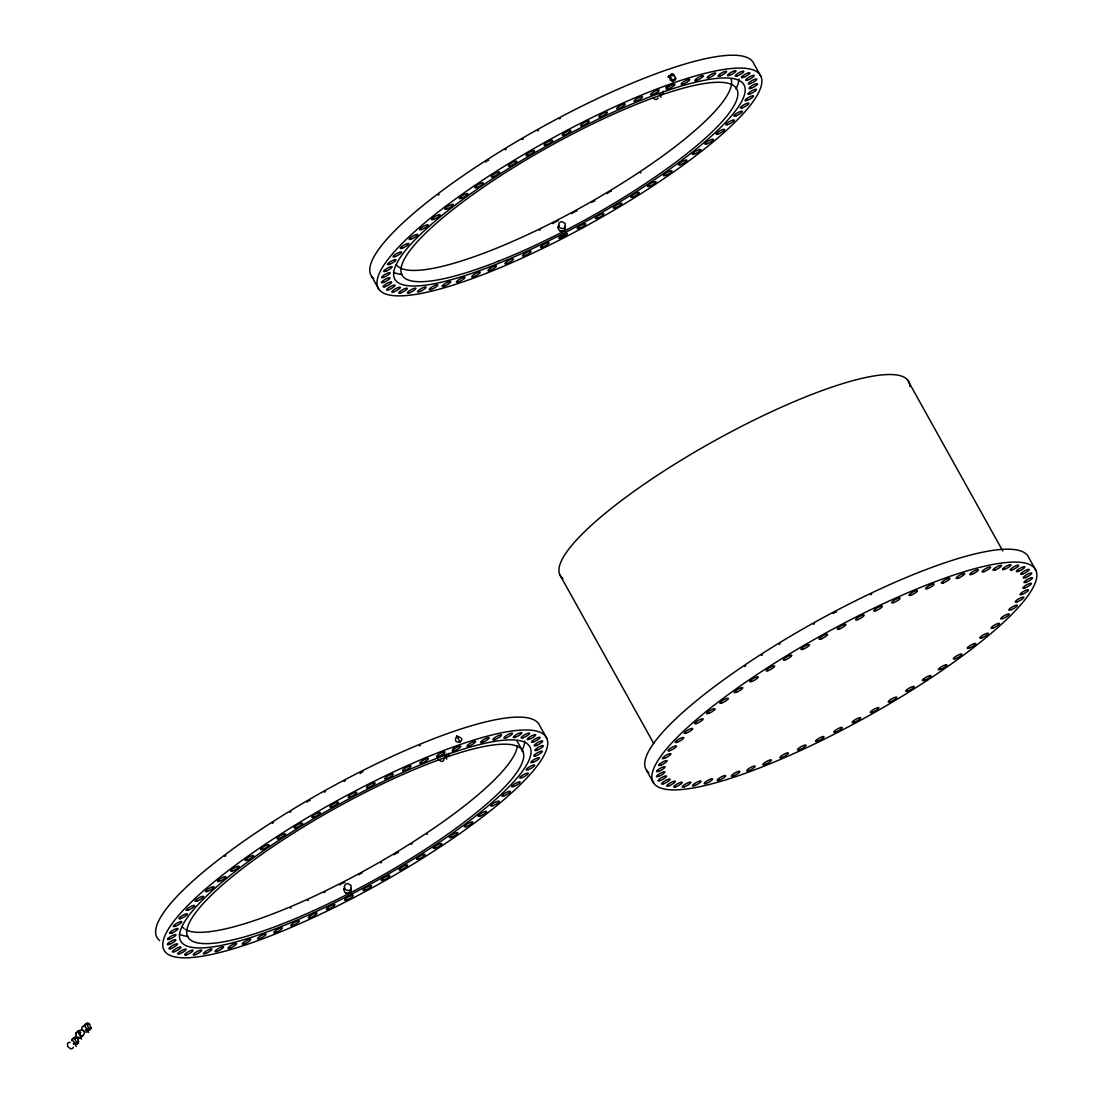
<?xml version="1.0" encoding="UTF-8"?>
<svg xmlns="http://www.w3.org/2000/svg" width="1104" height="1104" viewBox="0 0 1104 1104"><rect width="100%" height="100%" fill="white"/><g stroke="black" fill="none" stroke-linecap="round" stroke-linejoin="round"><path stroke-width="1.5" d="M72.422 1039.913C81.544 1053.644 78.701 1028.252 71.567 1040.713L72.795 1038.436M81.489 1037.443C76.176 1020.082 72.298 1047.696 82.483 1035.373L81.793 1036.021M84.732 1025.864C93.854 1039.595 91.011 1014.203 83.89 1026.665L85.105 1024.388M666.43 87.492L667.106 86.857L666.181 88.141L666.485 86.733M675.62 78.839C671.232 64.584 665.036 85.767 675.62 78.839L674.489 80.316L675.372 79.488M75.914 1033.04L76.576 1032.419L75.541 1034.517M443.946 758.972L443.601 760.421A3.588 2.677 46.7 0 1 440.979 761.332L438.178 759.124M668.914 75.928L668.582 77.377L669.424 76.576M674.765 79.654L675.676 78.08M343.979 889.727C345.152 884.483 342.53 893.371 346.546 893.164C349.485 895.606 351.997 887.837 350.975 890.887M345.69 892.791L347.456 893.329M350.023 892.418L350.989 893.412M350.603 891.715L351.031 890.431M565.138 228.983L565.345 227.631L564.172 230.515L560.708 231.26L558.569 229.563L558.196 227.383M558.665 226.127L558.293 226.941L559.259 225.451M559.838 230.888L561.619 231.426M561.688 236.477L562.529 235.318L563.413 236.918M562.447 235.939L563.095 234.766M564.172 230.515L565.138 231.495M564.765 229.811L565.193 228.528M558.141 227.824L558.348 226.486M73.319 1047.144L73.071 1047.806A3.588 2.677 46.7 0 1 70.449 1048.717L67.648 1046.509L67.496 1043.418A3.588 2.677 46.7 0 1 70.132 1042.521M658.012 97.856L657.763 98.518A3.588 2.677 46.7 0 1 655.127 99.415L652.864 97.98M443.974 754.943L447.851 756.268L449.052 753.204M448.293 755.605L448.017 756.268L448.9 755.44M563.04 235.235L563.413 234.407M668.472 85.988L668.858 85.201M560.045 235.511L563.192 233.896M349.043 895.799L345.897 897.414M349.457 892.239L348.105 893.481M454.324 747.891L453.04 748.926M668.651 76.59L669.507 75.79M672.419 74.203L671.549 75.031L673.136 75.817L673.978 75.017M672.35 75.32L673.219 74.52M670.28 80.426L671.122 79.64M671.867 81.227L672.736 80.399M672.391 81.572L673.564 80.468M659.543 95.261L662.607 94.047L663.214 91.301M661.255 94.502L660.082 95.606L660.979 97.221M83.959 1025.878L84.815 1025.078M78.55 1032.143L80.012 1031.826L80.785 1032.309L80.095 1032.958M86.857 1024.319L87.74 1023.491M88.527 1023.808L87.671 1024.622L89.286 1024.305M71.65 1039.927L72.505 1039.112M74.548 1038.353L75.417 1037.525M75.348 1038.657L76.204 1037.857M77.239 1037.581L77.929 1036.932L79.516 1037.719L78.867 1038.34M86.429 1028.928L85.588 1029.728L86.374 1030.211L88.058 1029.687M86.374 1030.211L87.23 1029.397M74.12 1042.963L73.278 1043.763L74.051 1044.246L75.734 1043.722M90.997 1027.369L90.073 1028.942L90.928 1028.128M79.681 1038.409L80.592 1037.553L81.489 1039.154M88.872 1029.756L87.699 1030.86L88.596 1032.475M74.051 1044.246L74.906 1043.446M89.81 1029.604L90.68 1028.79M77.832 1042.204L78.674 1041.403M76.562 1043.791L75.389 1044.908L76.286 1046.509M78.619 1042.176L77.487 1043.653L78.37 1042.825M447.092 756.406L445.919 757.523L446.816 759.124M563.026 231.053L561.398 231.881M667.892 86.623L666.526 87.092M456.766 736.106C450.46 747.27 470.87 740.066 456.766 736.106L460.175 742.219M562.916 237.139L564.034 236.532A4.899 1.049 -29.1 0 0 566.462 233.372A4.899 1.049 -29.1 0 0 559.217 237.36A4.899 1.049 -29.1 0 0 562.916 237.139L561.839 235.207M668.555 76.438L670.556 77.004L672.971 81.323M84.539 1025.644C76.466 1027.783 88.748 1036.435 87.851 1029.356M346.311 893.867L347.236 893.785M660.427 94.433L658.122 93.04M444.581 756.861L445.395 757.165M761.125 76.783A218.758 46.603 -29.1 0 0 458.574 196.774A218.758 46.603 -29.1 0 0 488.561 272.412A218.758 46.603 -29.1 0 0 761.125 76.783L753.949 63.908A218.758 46.603 -29.1 0 0 533.812 131.638A218.758 46.603 -29.1 0 0 373.856 278.691M1036.076 570.768A218.758 46.603 -29.1 0 0 733.525 690.759A218.758 46.603 -29.1 0 0 763.513 766.411A218.758 46.603 -29.1 0 0 1036.076 570.768L1028.914 557.893A218.758 46.603 -29.1 0 0 808.763 625.623A218.758 46.603 -29.1 0 0 648.807 772.676M907.447 379.735L1002.763 550.979M562.833 234.365L564.034 236.532M560.073 575.212L653.706 743.447M371.648 276.373L378.824 289.248M646.599 770.371L653.775 783.247M546.963 738.686A218.758 46.603 -29.1 0 0 244.412 858.677A218.758 46.603 -29.1 0 0 274.413 934.329A218.758 46.603 -29.1 0 0 546.963 738.686L539.801 725.811A218.758 46.603 -29.1 0 0 319.663 793.541A218.758 46.603 -29.1 0 0 159.694 940.594M516.796 740.536L523.061 751.796A191.489 40.793 -29.1 0 1 284.487 923.054A191.489 40.793 -29.1 0 1 258.226 856.828A191.489 40.793 -29.1 0 1 523.061 751.796M446.499 753.811L447.851 756.268M86.236 1023.491L89.645 1029.604M73.927 1037.525L77.321 1043.653M564.875 226.334L565.303 228.086M350.713 888.237L351.141 889.99M744.689 666.499A4.899 1.049 -29.1 0 1 745.738 665.836M761.47 655.39A4.899 1.049 -29.1 0 1 762.547 654.741M778.996 644.363A4.899 1.049 -29.1 0 1 780.1 643.729M813.538 624.298A4.899 1.049 -29.1 0 1 814.517 623.636M833.216 613.479A4.899 1.049 -29.1 0 1 834.334 612.844M835.452 612.292A4.899 1.049 -29.1 0 1 836.487 611.864M870.545 594.725A4.899 1.049 -29.1 0 1 871.663 594.145M562.943 578.455A199.41 42.476 -29.1 0 1 715.682 440.137A199.41 42.476 -29.1 0 1 909.82 386.483M730.958 78.632A191.489 40.793 -29.1 0 1 582.484 206.641A191.489 40.793 -29.1 0 1 396.308 264.615M738.921 79.088A199.783 42.559 -29.1 0 1 735.968 89.038M402.229 274.51A199.783 42.559 -29.1 0 1 393.479 272.274M667.92 76.99A199.783 42.559 -29.1 0 1 671.025 76.01M438.357 195.118A4.899 1.049 -29.1 0 1 439.102 194.483M485.553 162.067A4.899 1.049 -29.1 0 1 486.519 161.405M487.595 160.742A4.899 1.049 -29.1 0 1 488.727 160.149M505.149 149.744A4.899 1.049 -29.1 0 1 506.267 149.178M522.151 139.546A4.899 1.049 -29.1 0 1 523.268 138.925M537.772 130.948A4.899 1.049 -29.1 0 1 538.573 130.313M559.369 118.846A4.899 1.049 -29.1 0 1 560.487 118.307M552.952 223.684A4.899 1.049 -29.1 0 1 553.877 223.022M554.926 222.359A4.899 1.049 -29.1 0 1 556.043 221.738M557.161 221.214A4.899 1.049 -29.1 0 1 558.182 220.8M571.831 213.596A4.899 1.049 -29.1 0 1 572.838 212.92M573.942 212.285A4.899 1.049 -29.1 0 1 575.06 211.72M576.136 211.264A4.899 1.049 -29.1 0 1 577.075 210.947M539.304 230.184A4.899 1.049 -29.1 0 1 540.27 229.825M640.458 172.997A4.899 1.049 -29.1 0 1 640.955 172.459M607.283 193.517A4.899 1.049 -29.1 0 1 609.215 192.193M610.333 191.572A4.899 1.049 -29.1 0 1 611.45 191.02M591.73 202.405A4.899 1.049 -29.1 0 1 592.848 201.811M593.952 201.301A4.899 1.049 -29.1 0 1 594.946 200.928M517.376 746A191.489 40.793 -29.1 0 1 366.238 869.704A191.489 40.793 -29.1 0 1 185.32 929.389M184.078 928.547A191.489 40.793 -29.1 0 1 182.146 926.518M524.773 740.991A199.783 42.559 -29.1 0 1 521.806 750.941M188.066 936.413A199.783 42.559 -29.1 0 1 179.317 934.177M426.793 834.376A4.899 1.049 -29.1 0 1 427.524 833.755M411.088 844.325A4.899 1.049 -29.1 0 1 412.082 843.649M394.018 854.758A4.899 1.049 -29.1 0 1 396.17 853.475M397.288 852.923A4.899 1.049 -29.1 0 1 398.323 852.495M380.783 862.831A4.899 1.049 -29.1 0 1 381.611 862.61M358.676 874.837A4.899 1.049 -29.1 0 1 359.78 874.189M360.911 873.623A4.899 1.049 -29.1 0 1 361.974 873.167M339.715 884.925A4.899 1.049 -29.1 0 1 340.763 884.263M341.895 883.642A4.899 1.049 -29.1 0 1 342.999 883.117M344.02 882.703A4.899 1.049 -29.1 0 1 344.89 882.441M324.052 892.57A4.899 1.049 -29.1 0 1 325.142 892.087M307.505 900.45A4.899 1.049 -29.1 0 1 308.416 900.16M290.283 908.123A4.899 1.049 -29.1 0 1 291.125 907.888M224.954 856.387A4.899 1.049 -29.1 0 1 225.892 855.724M272.357 823.308A4.899 1.049 -29.1 0 1 273.447 822.646M289.883 812.282A4.899 1.049 -29.1 0 1 290.987 811.647M306.94 802.097A4.899 1.049 -29.1 0 1 307.988 801.449M309.12 800.828A4.899 1.049 -29.1 0 1 310.224 800.303M324.424 792.217A4.899 1.049 -29.1 0 1 325.404 791.554M344.103 781.384A4.899 1.049 -29.1 0 1 345.221 780.763M360.056 773.656A4.899 1.049 -29.1 0 1 360.815 773.035M361.767 772.372A4.899 1.049 -29.1 0 1 362.843 771.71M419.506 745.738A4.899 1.049 -29.1 0 1 420.307 745.531M344.351 886.678L345.29 889.41L347.788 890.514A3.588 3.464 6.7 0 0 350.934 888.899L351.044 885.436L347.995 883.6A3.588 3.464 6.7 0 0 344.848 885.215L344.351 886.678M558.514 224.774L559.438 227.507L561.95 228.611A3.588 3.464 6.7 0 0 565.096 226.996L565.193 223.532L562.143 221.697A3.588 3.464 6.7 0 0 558.997 223.312L558.514 224.774M78.205 1030.874C81.061 1045.24 90.362 1026.209 78.205 1030.874M670.915 85.394L669.783 86.002A4.899 1.049 -29.1 0 0 666.347 88.9L666.43 89.162A4.899 1.049 -29.1 0 0 672.06 87.092A4.899 1.049 -29.1 0 0 674.516 84.166L670.915 85.394M992.813 628.079A4.899 1.049 -29.1 0 0 999.575 623.663A4.899 1.049 -29.1 0 0 993.448 625.706A4.899 1.049 -29.1 0 0 992.813 628.079M1002.887 618.585A4.899 1.049 -29.1 0 0 1009.291 614.169A4.899 1.049 -29.1 0 0 1002.777 616.584A4.899 1.049 -29.1 0 0 1002.887 618.585M1011.388 609.656A4.899 1.049 -29.1 0 0 1017.377 605.296A4.899 1.049 -29.1 0 0 1010.519 608.069A4.899 1.049 -29.1 0 0 1011.388 609.656M1017.198 601.804A4.899 1.049 -29.1 0 0 1023.836 597.374A4.899 1.049 -29.1 0 0 1017.557 599.569A4.899 1.049 -29.1 0 0 1017.198 601.804M982.215 637.726A4.899 1.049 -29.1 0 0 988.37 633.337A4.899 1.049 -29.1 0 0 981.635 635.973A4.899 1.049 -29.1 0 0 982.215 637.726M817.112 741.336A4.899 1.049 -29.1 0 0 824.026 736.934A4.899 1.049 -29.1 0 0 818.119 738.783A4.899 1.049 -29.1 0 0 817.112 741.336M854.441 722.251A4.899 1.049 -29.1 0 0 860.651 717.862A4.899 1.049 -29.1 0 0 853.944 720.457A4.899 1.049 -29.1 0 0 854.441 722.251M835.728 732.076A4.899 1.049 -29.1 0 0 842.324 727.66A4.899 1.049 -29.1 0 0 835.99 729.882A4.899 1.049 -29.1 0 0 835.728 732.076M1004.392 569.374A4.899 1.049 -29.1 0 0 1010.988 564.958A4.899 1.049 -29.1 0 0 1004.654 567.194A4.899 1.049 -29.1 0 0 1004.392 569.374M799.682 749.657A4.899 1.049 -29.1 0 0 806.044 745.241A4.899 1.049 -29.1 0 0 799.475 747.712A4.899 1.049 -29.1 0 0 799.682 749.657M781.715 757.592A4.899 1.049 -29.1 0 0 788.435 753.176A4.899 1.049 -29.1 0 0 782.253 755.26A4.899 1.049 -29.1 0 0 781.715 757.592M765.334 764.382A4.899 1.049 -29.1 0 0 771.434 760.007A4.899 1.049 -29.1 0 0 764.658 762.685A4.899 1.049 -29.1 0 0 765.334 764.382M748.719 770.689A4.899 1.049 -29.1 0 0 755.219 766.273A4.899 1.049 -29.1 0 0 748.788 768.591A4.899 1.049 -29.1 0 0 748.719 770.689M733.056 776.057A4.899 1.049 -29.1 0 0 739.901 771.641A4.899 1.049 -29.1 0 0 733.87 773.587A4.899 1.049 -29.1 0 0 733.056 776.057M719.435 780.114A4.899 1.049 -29.1 0 0 725.701 775.712A4.899 1.049 -29.1 0 0 719.049 778.265A4.899 1.049 -29.1 0 0 719.435 780.114M706.063 783.495A4.899 1.049 -29.1 0 0 712.701 779.079A4.899 1.049 -29.1 0 0 706.422 781.259A4.899 1.049 -29.1 0 0 706.063 783.495M1011.83 569.981A4.899 1.049 -29.1 0 0 1018.744 565.579A4.899 1.049 -29.1 0 0 1012.837 567.415A4.899 1.049 -29.1 0 0 1011.83 569.981M1018.523 571.334A4.899 1.049 -29.1 0 0 1024.885 566.918A4.899 1.049 -29.1 0 0 1018.316 569.388A4.899 1.049 -29.1 0 0 1018.523 571.334M1022.511 574.08A4.899 1.049 -29.1 0 0 1029.232 569.664A4.899 1.049 -29.1 0 0 1023.049 571.748A4.899 1.049 -29.1 0 0 1022.511 574.08M1025.671 577.516A4.899 1.049 -29.1 0 0 1031.785 573.128A4.899 1.049 -29.1 0 0 1024.995 575.819A4.899 1.049 -29.1 0 0 1025.671 577.516M1024.581 588.046A4.899 1.049 -29.1 0 0 1031.412 583.63A4.899 1.049 -29.1 0 0 1025.395 585.575A4.899 1.049 -29.1 0 0 1024.581 588.046M1026.03 582.305A4.899 1.049 -29.1 0 0 1032.53 577.889A4.899 1.049 -29.1 0 0 1026.099 580.221A4.899 1.049 -29.1 0 0 1026.03 582.305M1022.263 594.325A4.899 1.049 -29.1 0 0 1028.528 589.922A4.899 1.049 -29.1 0 0 1021.876 592.489A4.899 1.049 -29.1 0 0 1022.263 594.325M969.229 648.131A4.899 1.049 -29.1 0 0 975.784 643.701A4.899 1.049 -29.1 0 0 969.395 645.992A4.899 1.049 -29.1 0 0 969.229 648.131M955.015 658.812A4.899 1.049 -29.1 0 0 961.901 654.41A4.899 1.049 -29.1 0 0 955.926 656.3A4.899 1.049 -29.1 0 0 955.015 658.812M940.622 669.355A4.899 1.049 -29.1 0 0 946.942 664.953A4.899 1.049 -29.1 0 0 940.318 667.465A4.899 1.049 -29.1 0 0 940.622 669.355M924.296 680.34A4.899 1.049 -29.1 0 0 930.976 675.91A4.899 1.049 -29.1 0 0 924.738 678.049A4.899 1.049 -29.1 0 0 924.296 680.34M908.123 690.925A4.899 1.049 -29.1 0 0 914.181 686.55A4.899 1.049 -29.1 0 0 907.364 689.282A4.899 1.049 -29.1 0 0 908.123 690.925M890.307 701.771A4.899 1.049 -29.1 0 0 896.779 697.355A4.899 1.049 -29.1 0 0 890.293 699.729A4.899 1.049 -29.1 0 0 890.307 701.771M872.05 712.356A4.899 1.049 -29.1 0 0 878.839 707.94A4.899 1.049 -29.1 0 0 872.767 709.927A4.899 1.049 -29.1 0 0 872.05 712.356M983.843 571.734A4.899 1.049 -29.1 0 0 990.633 567.318A4.899 1.049 -29.1 0 0 984.561 569.305A4.899 1.049 -29.1 0 0 983.843 571.734M995.366 569.843A4.899 1.049 -29.1 0 0 1001.576 565.441A4.899 1.049 -29.1 0 0 994.883 568.036A4.899 1.049 -29.1 0 0 995.366 569.843M927.815 588.515A4.899 1.049 -29.1 0 0 934.136 584.113A4.899 1.049 -29.1 0 0 927.512 586.624A4.899 1.049 -29.1 0 0 927.815 588.515M943.23 582.94A4.899 1.049 -29.1 0 0 949.909 578.524A4.899 1.049 -29.1 0 0 943.672 580.663A4.899 1.049 -29.1 0 0 943.23 582.94M958.617 577.958A4.899 1.049 -29.1 0 0 964.675 573.583A4.899 1.049 -29.1 0 0 957.858 576.316A4.899 1.049 -29.1 0 0 958.617 577.958M971.865 574.342A4.899 1.049 -29.1 0 0 978.323 569.926A4.899 1.049 -29.1 0 0 971.837 572.286A4.899 1.049 -29.1 0 0 971.865 574.342M695.037 785.468A4.899 1.049 -29.1 0 0 701.04 781.108A4.899 1.049 -29.1 0 0 694.181 783.881A4.899 1.049 -29.1 0 0 695.037 785.468M684.466 786.766A4.899 1.049 -29.1 0 0 690.883 782.35A4.899 1.049 -29.1 0 0 684.356 784.765A4.899 1.049 -29.1 0 0 684.466 786.766M675.496 786.945A4.899 1.049 -29.1 0 0 682.258 782.529A4.899 1.049 -29.1 0 0 676.131 784.571A4.899 1.049 -29.1 0 0 675.496 786.945M669.148 785.717A4.899 1.049 -29.1 0 0 675.303 781.315A4.899 1.049 -29.1 0 0 668.569 783.964A4.899 1.049 -29.1 0 0 669.148 785.717M663.532 783.757A4.899 1.049 -29.1 0 0 670.087 779.341A4.899 1.049 -29.1 0 0 663.697 781.618A4.899 1.049 -29.1 0 0 663.532 783.757M659.723 780.735A4.899 1.049 -29.1 0 0 666.595 776.333A4.899 1.049 -29.1 0 0 660.62 778.223A4.899 1.049 -29.1 0 0 659.723 780.735M658.66 776.374A4.899 1.049 -29.1 0 0 664.967 771.972A4.899 1.049 -29.1 0 0 658.357 774.484A4.899 1.049 -29.1 0 0 658.66 776.374M658.467 771.379A4.899 1.049 -29.1 0 0 665.146 766.949A4.899 1.049 -29.1 0 0 658.909 769.088A4.899 1.049 -29.1 0 0 658.467 771.379M661.075 765.086A4.899 1.049 -29.1 0 0 667.133 760.711A4.899 1.049 -29.1 0 0 660.316 763.444A4.899 1.049 -29.1 0 0 661.075 765.086M664.498 758.31A4.899 1.049 -29.1 0 0 670.956 753.894A4.899 1.049 -29.1 0 0 664.484 756.254A4.899 1.049 -29.1 0 0 664.498 758.31M669.714 750.706A4.899 1.049 -29.1 0 0 676.504 746.29A4.899 1.049 -29.1 0 0 670.432 748.277A4.899 1.049 -29.1 0 0 669.714 750.706M677.594 742.054A4.899 1.049 -29.1 0 0 683.804 737.651A4.899 1.049 -29.1 0 0 677.097 740.246A4.899 1.049 -29.1 0 0 677.594 742.054M686.136 733.111A4.899 1.049 -29.1 0 0 692.732 728.681A4.899 1.049 -29.1 0 0 686.398 730.917A4.899 1.049 -29.1 0 0 686.136 733.111M696.251 723.603A4.899 1.049 -29.1 0 0 703.165 719.201A4.899 1.049 -29.1 0 0 697.259 721.036A4.899 1.049 -29.1 0 0 696.251 723.603M708.754 713.322A4.899 1.049 -29.1 0 0 715.116 708.906A4.899 1.049 -29.1 0 0 708.547 711.376A4.899 1.049 -29.1 0 0 708.754 713.322M721.63 703.027A4.899 1.049 -29.1 0 0 728.35 698.611A4.899 1.049 -29.1 0 0 722.168 700.695A4.899 1.049 -29.1 0 0 721.63 703.027M736.672 692.125A4.899 1.049 -29.1 0 0 742.785 687.751A4.899 1.049 -29.1 0 0 736.009 690.428A4.899 1.049 -29.1 0 0 736.672 692.125M751.796 681.458A4.899 1.049 -29.1 0 0 758.296 677.042A4.899 1.049 -29.1 0 0 751.865 679.374A4.899 1.049 -29.1 0 0 751.796 681.458M767.818 670.735A4.899 1.049 -29.1 0 0 774.663 666.333A4.899 1.049 -29.1 0 0 768.632 668.265A4.899 1.049 -29.1 0 0 767.818 670.735M785.537 659.75A4.899 1.049 -29.1 0 0 791.803 655.362A4.899 1.049 -29.1 0 0 785.151 657.915A4.899 1.049 -29.1 0 0 785.537 659.75M802.856 649.304A4.899 1.049 -29.1 0 0 809.494 644.888A4.899 1.049 -29.1 0 0 803.215 647.068A4.899 1.049 -29.1 0 0 802.856 649.304M821.555 638.774A4.899 1.049 -29.1 0 0 827.558 634.4A4.899 1.049 -29.1 0 0 820.7 637.174A4.899 1.049 -29.1 0 0 821.555 638.774M839.454 629.004A4.899 1.049 -29.1 0 0 845.871 624.588A4.899 1.049 -29.1 0 0 839.344 627.017A4.899 1.049 -29.1 0 0 839.454 629.004M857.408 619.717A4.899 1.049 -29.1 0 0 864.17 615.301A4.899 1.049 -29.1 0 0 858.043 617.329A4.899 1.049 -29.1 0 0 857.408 619.717M876.176 610.65A4.899 1.049 -29.1 0 0 882.344 606.262A4.899 1.049 -29.1 0 0 875.596 608.911A4.899 1.049 -29.1 0 0 876.176 610.65M893.633 602.618A4.899 1.049 -29.1 0 0 900.188 598.202A4.899 1.049 -29.1 0 0 893.798 600.479A4.899 1.049 -29.1 0 0 893.633 602.618M910.593 595.318A4.899 1.049 -29.1 0 0 917.465 590.916A4.899 1.049 -29.1 0 0 911.504 592.807A4.899 1.049 -29.1 0 0 910.593 595.318M383.516 277.38A4.899 1.049 -29.1 0 0 390.195 272.964A4.899 1.049 -29.1 0 0 383.957 275.089A4.899 1.049 -29.1 0 0 383.516 277.38M386.124 271.087A4.899 1.049 -29.1 0 0 392.182 266.713A4.899 1.049 -29.1 0 0 385.365 269.445A4.899 1.049 -29.1 0 0 386.124 271.087M389.546 264.311A4.899 1.049 -29.1 0 0 396.005 259.895A4.899 1.049 -29.1 0 0 389.519 262.269A4.899 1.049 -29.1 0 0 389.546 264.311M394.749 256.708A4.899 1.049 -29.1 0 0 401.552 252.305A4.899 1.049 -29.1 0 0 395.48 254.293A4.899 1.049 -29.1 0 0 394.749 256.708M506.764 263.594A4.899 1.049 -29.1 0 0 513.484 259.178A4.899 1.049 -29.1 0 0 507.302 261.262A4.899 1.049 -29.1 0 0 506.764 263.594M490.383 270.397A4.899 1.049 -29.1 0 0 496.483 266.009A4.899 1.049 -29.1 0 0 489.707 268.7A4.899 1.049 -29.1 0 0 490.383 270.397M473.768 276.69A4.899 1.049 -29.1 0 0 480.268 272.274A4.899 1.049 -29.1 0 0 473.837 274.606A4.899 1.049 -29.1 0 0 473.768 276.69M458.105 282.058A4.899 1.049 -29.1 0 0 464.95 277.642A4.899 1.049 -29.1 0 0 458.919 279.588A4.899 1.049 -29.1 0 0 458.105 282.058M444.484 286.115A4.899 1.049 -29.1 0 0 450.749 281.713A4.899 1.049 -29.1 0 0 444.084 284.266A4.899 1.049 -29.1 0 0 444.484 286.115M431.112 289.51A4.899 1.049 -29.1 0 0 437.75 285.08A4.899 1.049 -29.1 0 0 431.471 287.275A4.899 1.049 -29.1 0 0 431.112 289.51M420.086 291.484A4.899 1.049 -29.1 0 0 426.075 287.109A4.899 1.049 -29.1 0 0 419.23 289.883A4.899 1.049 -29.1 0 0 420.086 291.484M409.515 292.767A4.899 1.049 -29.1 0 0 415.932 288.351A4.899 1.049 -29.1 0 0 409.405 290.78A4.899 1.049 -29.1 0 0 409.515 292.767M400.545 292.96A4.899 1.049 -29.1 0 0 407.307 288.544A4.899 1.049 -29.1 0 0 401.18 290.573A4.899 1.049 -29.1 0 0 400.545 292.96M394.197 291.718A4.899 1.049 -29.1 0 0 400.352 287.33A4.899 1.049 -29.1 0 0 393.617 289.966A4.899 1.049 -29.1 0 0 394.197 291.718M388.58 289.772A4.899 1.049 -29.1 0 0 395.135 285.343A4.899 1.049 -29.1 0 0 388.746 287.62A4.899 1.049 -29.1 0 0 388.58 289.772M384.758 286.75A4.899 1.049 -29.1 0 0 391.644 282.348A4.899 1.049 -29.1 0 0 385.669 284.225A4.899 1.049 -29.1 0 0 384.758 286.75M383.709 282.376A4.899 1.049 -29.1 0 0 390.016 277.973A4.899 1.049 -29.1 0 0 383.405 280.485A4.899 1.049 -29.1 0 0 383.709 282.376M495.572 264.574A199.783 42.559 -29.1 0 0 744.496 85.905A199.783 42.559 -29.1 0 0 468.179 195.491A199.783 42.559 -29.1 0 0 495.572 264.574M498.649 261.151A191.489 40.793 -29.1 0 0 737.224 89.893A191.489 40.793 -29.1 0 0 472.388 194.925A191.489 40.793 -29.1 0 0 498.649 261.151M635.642 101.32A4.899 1.049 -29.1 0 0 642.514 96.917A4.899 1.049 -29.1 0 0 636.553 98.808A4.899 1.049 -29.1 0 0 635.642 101.32M652.864 94.516A4.899 1.049 -29.1 0 0 659.185 90.114A4.899 1.049 -29.1 0 0 652.561 92.626A4.899 1.049 -29.1 0 0 652.864 94.516M683.666 83.959A4.899 1.049 -29.1 0 0 689.724 79.585A4.899 1.049 -29.1 0 0 682.907 82.317A4.899 1.049 -29.1 0 0 683.666 83.959M696.914 80.344A4.899 1.049 -29.1 0 0 703.372 75.928A4.899 1.049 -29.1 0 0 696.886 78.301A4.899 1.049 -29.1 0 0 696.914 80.344M708.892 77.735A4.899 1.049 -29.1 0 0 715.682 73.319A4.899 1.049 -29.1 0 0 709.61 75.307A4.899 1.049 -29.1 0 0 708.892 77.735M720.415 75.845A4.899 1.049 -29.1 0 0 726.625 71.443A4.899 1.049 -29.1 0 0 719.918 74.051A4.899 1.049 -29.1 0 0 720.415 75.845M729.44 75.389A4.899 1.049 -29.1 0 0 736.037 70.96A4.899 1.049 -29.1 0 0 729.703 73.195A4.899 1.049 -29.1 0 0 729.44 75.389M736.879 75.983A4.899 1.049 -29.1 0 0 743.792 71.581A4.899 1.049 -29.1 0 0 737.886 73.416A4.899 1.049 -29.1 0 0 736.879 75.983M743.572 77.335A4.899 1.049 -29.1 0 0 749.933 72.933A4.899 1.049 -29.1 0 0 743.365 75.389A4.899 1.049 -29.1 0 0 743.572 77.335M747.56 80.095A4.899 1.049 -29.1 0 0 754.28 75.665A4.899 1.049 -29.1 0 0 748.084 77.763A4.899 1.049 -29.1 0 0 747.56 80.095M750.72 83.518A4.899 1.049 -29.1 0 0 756.82 79.129A4.899 1.049 -29.1 0 0 750.044 81.82A4.899 1.049 -29.1 0 0 750.72 83.518M751.079 88.32A4.899 1.049 -29.1 0 0 757.579 83.904A4.899 1.049 -29.1 0 0 751.148 86.222A4.899 1.049 -29.1 0 0 751.079 88.32M749.63 94.047A4.899 1.049 -29.1 0 0 756.461 89.631A4.899 1.049 -29.1 0 0 750.444 91.577A4.899 1.049 -29.1 0 0 749.63 94.047M747.311 100.34A4.899 1.049 -29.1 0 0 753.577 95.938A4.899 1.049 -29.1 0 0 746.925 98.491A4.899 1.049 -29.1 0 0 747.311 100.34M742.247 107.806A4.899 1.049 -29.1 0 0 748.885 103.39A4.899 1.049 -29.1 0 0 742.592 105.57A4.899 1.049 -29.1 0 0 742.247 107.806M736.423 115.672A4.899 1.049 -29.1 0 0 742.426 111.297A4.899 1.049 -29.1 0 0 735.568 114.071A4.899 1.049 -29.1 0 0 736.423 115.672M727.936 124.586A4.899 1.049 -29.1 0 0 734.339 120.184A4.899 1.049 -29.1 0 0 727.812 122.599A4.899 1.049 -29.1 0 0 727.936 124.586M717.862 134.081A4.899 1.049 -29.1 0 0 724.624 129.665A4.899 1.049 -29.1 0 0 718.483 131.707A4.899 1.049 -29.1 0 0 717.862 134.081M707.25 143.727A4.899 1.049 -29.1 0 0 713.419 139.339A4.899 1.049 -29.1 0 0 706.67 141.988A4.899 1.049 -29.1 0 0 707.25 143.727M694.278 154.132A4.899 1.049 -29.1 0 0 700.833 149.716A4.899 1.049 -29.1 0 0 694.444 151.993A4.899 1.049 -29.1 0 0 694.278 154.132M680.064 164.813A4.899 1.049 -29.1 0 0 686.936 160.411A4.899 1.049 -29.1 0 0 680.975 162.302A4.899 1.049 -29.1 0 0 680.064 164.813M665.671 175.37A4.899 1.049 -29.1 0 0 671.991 170.954A4.899 1.049 -29.1 0 0 665.367 173.466A4.899 1.049 -29.1 0 0 665.671 175.37M649.345 186.341A4.899 1.049 -29.1 0 0 656.024 181.925A4.899 1.049 -29.1 0 0 649.787 184.064A4.899 1.049 -29.1 0 0 649.345 186.341M633.172 196.94A4.899 1.049 -29.1 0 0 639.23 192.565A4.899 1.049 -29.1 0 0 632.413 195.298A4.899 1.049 -29.1 0 0 633.172 196.94M615.356 207.773A4.899 1.049 -29.1 0 0 621.814 203.357A4.899 1.049 -29.1 0 0 615.342 205.73A4.899 1.049 -29.1 0 0 615.356 207.773M597.085 218.357A4.899 1.049 -29.1 0 0 603.888 213.941A4.899 1.049 -29.1 0 0 597.816 215.929A4.899 1.049 -29.1 0 0 597.085 218.357M579.476 228.266A4.899 1.049 -29.1 0 0 585.7 223.864A4.899 1.049 -29.1 0 0 578.993 226.472A4.899 1.049 -29.1 0 0 579.476 228.266M542.161 247.337A4.899 1.049 -29.1 0 0 549.074 242.949A4.899 1.049 -29.1 0 0 543.168 244.784A4.899 1.049 -29.1 0 0 542.161 247.337M524.731 255.659A4.899 1.049 -29.1 0 0 531.093 251.243A4.899 1.049 -29.1 0 0 524.524 253.713A4.899 1.049 -29.1 0 0 524.731 255.659M402.643 248.055A4.899 1.049 -29.1 0 0 408.853 243.653A4.899 1.049 -29.1 0 0 402.146 246.261A4.899 1.049 -29.1 0 0 402.643 248.055M411.185 239.113A4.899 1.049 -29.1 0 0 417.781 234.697A4.899 1.049 -29.1 0 0 411.433 236.918A4.899 1.049 -29.1 0 0 411.185 239.113M421.3 229.604A4.899 1.049 -29.1 0 0 428.214 225.202A4.899 1.049 -29.1 0 0 422.294 227.038A4.899 1.049 -29.1 0 0 421.3 229.604M433.803 219.323A4.899 1.049 -29.1 0 0 440.165 214.921A4.899 1.049 -29.1 0 0 433.596 217.378A4.899 1.049 -29.1 0 0 433.803 219.323M446.678 209.029A4.899 1.049 -29.1 0 0 453.399 204.613A4.899 1.049 -29.1 0 0 447.217 206.696A4.899 1.049 -29.1 0 0 446.678 209.029M461.72 198.14A4.899 1.049 -29.1 0 0 467.834 193.752A4.899 1.049 -29.1 0 0 461.058 196.443A4.899 1.049 -29.1 0 0 461.72 198.14M476.831 187.473A4.899 1.049 -29.1 0 0 483.345 183.043A4.899 1.049 -29.1 0 0 476.914 185.375A4.899 1.049 -29.1 0 0 476.831 187.473M492.867 176.75A4.899 1.049 -29.1 0 0 499.712 172.334A4.899 1.049 -29.1 0 0 493.681 174.28A4.899 1.049 -29.1 0 0 492.867 176.75M510.586 165.766A4.899 1.049 -29.1 0 0 516.851 161.363A4.899 1.049 -29.1 0 0 510.2 163.916A4.899 1.049 -29.1 0 0 510.586 165.766M527.905 155.305A4.899 1.049 -29.1 0 0 534.543 150.889A4.899 1.049 -29.1 0 0 528.264 153.07A4.899 1.049 -29.1 0 0 527.905 155.305M546.604 144.776A4.899 1.049 -29.1 0 0 552.607 140.415A4.899 1.049 -29.1 0 0 545.749 143.189A4.899 1.049 -29.1 0 0 546.604 144.776M564.503 135.019A4.899 1.049 -29.1 0 0 570.92 130.603A4.899 1.049 -29.1 0 0 564.392 133.018A4.899 1.049 -29.1 0 0 564.503 135.019M582.457 125.718A4.899 1.049 -29.1 0 0 589.219 121.302A4.899 1.049 -29.1 0 0 583.091 123.344A4.899 1.049 -29.1 0 0 582.457 125.718M601.225 116.665A4.899 1.049 -29.1 0 0 607.393 112.263A4.899 1.049 -29.1 0 0 600.645 114.913A4.899 1.049 -29.1 0 0 601.225 116.665M618.682 108.634A4.899 1.049 -29.1 0 0 625.223 104.204A4.899 1.049 -29.1 0 0 618.847 106.481A4.899 1.049 -29.1 0 0 618.682 108.634M281.423 926.477A199.783 42.559 -29.1 0 0 530.334 747.808A199.783 42.559 -29.1 0 0 254.03 857.394A199.783 42.559 -29.1 0 0 281.423 926.477M438.702 756.433A4.899 1.049 -29.1 0 0 445.022 752.017A4.899 1.049 -29.1 0 0 438.412 754.529A4.899 1.049 -29.1 0 0 438.702 756.433M454.117 750.858A4.899 1.049 -29.1 0 0 460.796 746.442A4.899 1.049 -29.1 0 0 454.572 748.567A4.899 1.049 -29.1 0 0 454.117 750.858M469.517 745.862A4.899 1.049 -29.1 0 0 475.562 741.488A4.899 1.049 -29.1 0 0 468.745 744.22A4.899 1.049 -29.1 0 0 469.517 745.862M482.752 742.247A4.899 1.049 -29.1 0 0 489.21 737.831A4.899 1.049 -29.1 0 0 482.738 740.204A4.899 1.049 -29.1 0 0 482.752 742.247M494.73 739.639A4.899 1.049 -29.1 0 0 501.533 735.223A4.899 1.049 -29.1 0 0 495.448 737.21A4.899 1.049 -29.1 0 0 494.73 739.639M506.253 737.748A4.899 1.049 -29.1 0 0 512.463 733.36A4.899 1.049 -29.1 0 0 505.77 735.954A4.899 1.049 -29.1 0 0 506.253 737.748M515.278 737.293A4.899 1.049 -29.1 0 0 521.875 732.863A4.899 1.049 -29.1 0 0 515.54 735.098A4.899 1.049 -29.1 0 0 515.278 737.293M522.73 737.886A4.899 1.049 -29.1 0 0 529.63 733.484A4.899 1.049 -29.1 0 0 523.724 735.333A4.899 1.049 -29.1 0 0 522.73 737.886M529.409 739.238A4.899 1.049 -29.1 0 0 535.771 734.836A4.899 1.049 -29.1 0 0 529.202 737.293A4.899 1.049 -29.1 0 0 529.409 739.238M533.398 741.998A4.899 1.049 -29.1 0 0 540.118 737.569A4.899 1.049 -29.1 0 0 533.936 739.666A4.899 1.049 -29.1 0 0 533.398 741.998M536.558 745.421A4.899 1.049 -29.1 0 0 542.671 741.046A4.899 1.049 -29.1 0 0 535.895 743.723A4.899 1.049 -29.1 0 0 536.558 745.421M536.917 750.223A4.899 1.049 -29.1 0 0 543.416 745.807A4.899 1.049 -29.1 0 0 536.986 748.126A4.899 1.049 -29.1 0 0 536.917 750.223M535.468 755.95A4.899 1.049 -29.1 0 0 542.312 751.534A4.899 1.049 -29.1 0 0 536.282 753.48A4.899 1.049 -29.1 0 0 535.468 755.95M533.163 762.243A4.899 1.049 -29.1 0 0 539.414 757.841A4.899 1.049 -29.1 0 0 532.763 760.394A4.899 1.049 -29.1 0 0 533.163 762.243M528.085 769.709A4.899 1.049 -29.1 0 0 534.722 765.293A4.899 1.049 -29.1 0 0 528.443 767.473A4.899 1.049 -29.1 0 0 528.085 769.709M522.275 777.575A4.899 1.049 -29.1 0 0 528.264 773.2A4.899 1.049 -29.1 0 0 521.419 775.988A4.899 1.049 -29.1 0 0 522.275 777.575M513.774 786.503A4.899 1.049 -29.1 0 0 520.191 782.087A4.899 1.049 -29.1 0 0 513.664 784.502A4.899 1.049 -29.1 0 0 513.774 786.503M503.7 795.984A4.899 1.049 -29.1 0 0 510.462 791.568A4.899 1.049 -29.1 0 0 504.335 793.61A4.899 1.049 -29.1 0 0 503.7 795.984M493.102 805.63A4.899 1.049 -29.1 0 0 499.256 801.242A4.899 1.049 -29.1 0 0 492.522 803.891A4.899 1.049 -29.1 0 0 493.102 805.63M480.13 816.035A4.899 1.049 -29.1 0 0 486.671 811.619A4.899 1.049 -29.1 0 0 480.295 813.896A4.899 1.049 -29.1 0 0 480.13 816.035M465.916 826.717A4.899 1.049 -29.1 0 0 472.788 822.314A4.899 1.049 -29.1 0 0 466.813 824.205A4.899 1.049 -29.1 0 0 465.916 826.717M451.508 837.274A4.899 1.049 -29.1 0 0 457.829 832.858A4.899 1.049 -29.1 0 0 451.219 835.369A4.899 1.049 -29.1 0 0 451.508 837.274M435.183 848.245A4.899 1.049 -29.1 0 0 441.862 843.829A4.899 1.049 -29.1 0 0 435.625 845.968A4.899 1.049 -29.1 0 0 435.183 848.245M419.009 858.843A4.899 1.049 -29.1 0 0 425.068 854.468A4.899 1.049 -29.1 0 0 418.25 857.201A4.899 1.049 -29.1 0 0 419.009 858.843M401.207 869.676A4.899 1.049 -29.1 0 0 407.666 865.26A4.899 1.049 -29.1 0 0 401.18 867.634A4.899 1.049 -29.1 0 0 401.207 869.676M382.936 880.261A4.899 1.049 -29.1 0 0 389.74 875.845A4.899 1.049 -29.1 0 0 383.654 877.846A4.899 1.049 -29.1 0 0 382.936 880.261M365.327 890.169A4.899 1.049 -29.1 0 0 371.537 885.767A4.899 1.049 -29.1 0 0 364.844 888.375A4.899 1.049 -29.1 0 0 365.327 890.169M346.628 899.981A4.899 1.049 -29.1 0 0 353.211 895.565A4.899 1.049 -29.1 0 0 346.877 897.8A4.899 1.049 -29.1 0 0 346.628 899.981M327.998 909.254A4.899 1.049 -29.1 0 0 334.912 904.852A4.899 1.049 -29.1 0 0 329.006 906.688A4.899 1.049 -29.1 0 0 327.998 909.254M310.569 917.562A4.899 1.049 -29.1 0 0 316.931 913.16A4.899 1.049 -29.1 0 0 310.362 915.616A4.899 1.049 -29.1 0 0 310.569 917.562M292.601 925.497A4.899 1.049 -29.1 0 0 299.336 921.081A4.899 1.049 -29.1 0 0 293.14 923.165A4.899 1.049 -29.1 0 0 292.601 925.497M276.221 932.3A4.899 1.049 -29.1 0 0 282.32 927.912A4.899 1.049 -29.1 0 0 275.545 930.603A4.899 1.049 -29.1 0 0 276.221 932.3M259.606 938.607A4.899 1.049 -29.1 0 0 266.119 934.177A4.899 1.049 -29.1 0 0 259.675 936.509A4.899 1.049 -29.1 0 0 259.606 938.607M243.956 943.961A4.899 1.049 -29.1 0 0 250.787 939.559A4.899 1.049 -29.1 0 0 244.771 941.491A4.899 1.049 -29.1 0 0 243.956 943.961M230.322 948.019A4.899 1.049 -29.1 0 0 236.587 943.616A4.899 1.049 -29.1 0 0 229.936 946.169A4.899 1.049 -29.1 0 0 230.322 948.019M216.95 951.413A4.899 1.049 -29.1 0 0 223.588 946.997A4.899 1.049 -29.1 0 0 217.309 949.178A4.899 1.049 -29.1 0 0 216.95 951.413M205.924 953.387A4.899 1.049 -29.1 0 0 211.927 949.012A4.899 1.049 -29.1 0 0 205.068 951.8A4.899 1.049 -29.1 0 0 205.924 953.387M195.367 954.67A4.899 1.049 -29.1 0 0 201.77 950.268A4.899 1.049 -29.1 0 0 195.242 952.683A4.899 1.049 -29.1 0 0 195.367 954.67M186.383 954.863A4.899 1.049 -29.1 0 0 193.145 950.447A4.899 1.049 -29.1 0 0 187.018 952.49A4.899 1.049 -29.1 0 0 186.383 954.863M180.035 953.621A4.899 1.049 -29.1 0 0 186.19 949.233A4.899 1.049 -29.1 0 0 179.455 951.883A4.899 1.049 -29.1 0 0 180.035 953.621M174.418 951.676A4.899 1.049 -29.1 0 0 180.973 947.26A4.899 1.049 -29.1 0 0 174.584 949.537A4.899 1.049 -29.1 0 0 174.418 951.676M170.609 948.653A4.899 1.049 -29.1 0 0 177.482 944.251A4.899 1.049 -29.1 0 0 171.52 946.142A4.899 1.049 -29.1 0 0 170.609 948.653M169.547 944.293A4.899 1.049 -29.1 0 0 175.867 939.877A4.899 1.049 -29.1 0 0 169.243 942.388A4.899 1.049 -29.1 0 0 169.547 944.293M169.354 939.283A4.899 1.049 -29.1 0 0 176.033 934.867A4.899 1.049 -29.1 0 0 169.795 937.006A4.899 1.049 -29.1 0 0 169.354 939.283M171.962 932.99A4.899 1.049 -29.1 0 0 178.02 928.616A4.899 1.049 -29.1 0 0 171.203 931.348A4.899 1.049 -29.1 0 0 171.962 932.99M175.384 926.215A4.899 1.049 -29.1 0 0 181.843 921.799A4.899 1.049 -29.1 0 0 175.37 924.172A4.899 1.049 -29.1 0 0 175.384 926.215M180.601 918.611A4.899 1.049 -29.1 0 0 187.404 914.209A4.899 1.049 -29.1 0 0 181.318 916.196A4.899 1.049 -29.1 0 0 180.601 918.611M188.48 909.958A4.899 1.049 -29.1 0 0 194.69 905.556A4.899 1.049 -29.1 0 0 187.997 908.164A4.899 1.049 -29.1 0 0 188.48 909.958M197.023 901.016A4.899 1.049 -29.1 0 0 203.619 896.6A4.899 1.049 -29.1 0 0 197.285 898.822A4.899 1.049 -29.1 0 0 197.023 901.016M207.138 891.508A4.899 1.049 -29.1 0 0 214.052 887.105A4.899 1.049 -29.1 0 0 208.145 888.955A4.899 1.049 -29.1 0 0 207.138 891.508M219.641 881.227A4.899 1.049 -29.1 0 0 226.003 876.824A4.899 1.049 -29.1 0 0 219.434 879.281A4.899 1.049 -29.1 0 0 219.641 881.227M232.516 870.932A4.899 1.049 -29.1 0 0 239.237 866.516A4.899 1.049 -29.1 0 0 233.054 868.6A4.899 1.049 -29.1 0 0 232.516 870.932M247.572 860.044A4.899 1.049 -29.1 0 0 253.672 855.655A4.899 1.049 -29.1 0 0 246.896 858.346A4.899 1.049 -29.1 0 0 247.572 860.044M262.683 849.376A4.899 1.049 -29.1 0 0 269.183 844.96A4.899 1.049 -29.1 0 0 262.752 847.279A4.899 1.049 -29.1 0 0 262.683 849.376M278.705 838.654A4.899 1.049 -29.1 0 0 285.55 834.238A4.899 1.049 -29.1 0 0 279.519 836.183A4.899 1.049 -29.1 0 0 278.705 838.654M296.424 827.669A4.899 1.049 -29.1 0 0 302.689 823.267A4.899 1.049 -29.1 0 0 296.038 825.82A4.899 1.049 -29.1 0 0 296.424 827.669M313.743 817.222A4.899 1.049 -29.1 0 0 320.381 812.792A4.899 1.049 -29.1 0 0 314.102 814.973A4.899 1.049 -29.1 0 0 313.743 817.222M332.442 806.679A4.899 1.049 -29.1 0 0 338.445 802.318A4.899 1.049 -29.1 0 0 331.586 805.092A4.899 1.049 -29.1 0 0 332.442 806.679M350.354 796.922A4.899 1.049 -29.1 0 0 356.758 792.506A4.899 1.049 -29.1 0 0 350.23 794.921A4.899 1.049 -29.1 0 0 350.354 796.922M368.308 787.621A4.899 1.049 -29.1 0 0 375.07 783.205A4.899 1.049 -29.1 0 0 368.929 785.248A4.899 1.049 -29.1 0 0 368.308 787.621M387.076 778.568A4.899 1.049 -29.1 0 0 393.231 774.18A4.899 1.049 -29.1 0 0 386.497 776.816A4.899 1.049 -29.1 0 0 387.076 778.568M404.519 770.537A4.899 1.049 -29.1 0 0 411.074 766.107A4.899 1.049 -29.1 0 0 404.685 768.398A4.899 1.049 -29.1 0 0 404.519 770.537M421.48 763.237A4.899 1.049 -29.1 0 0 428.352 758.821A4.899 1.049 -29.1 0 0 422.39 760.711A4.899 1.049 -29.1 0 0 421.48 763.237"/></g></svg>
